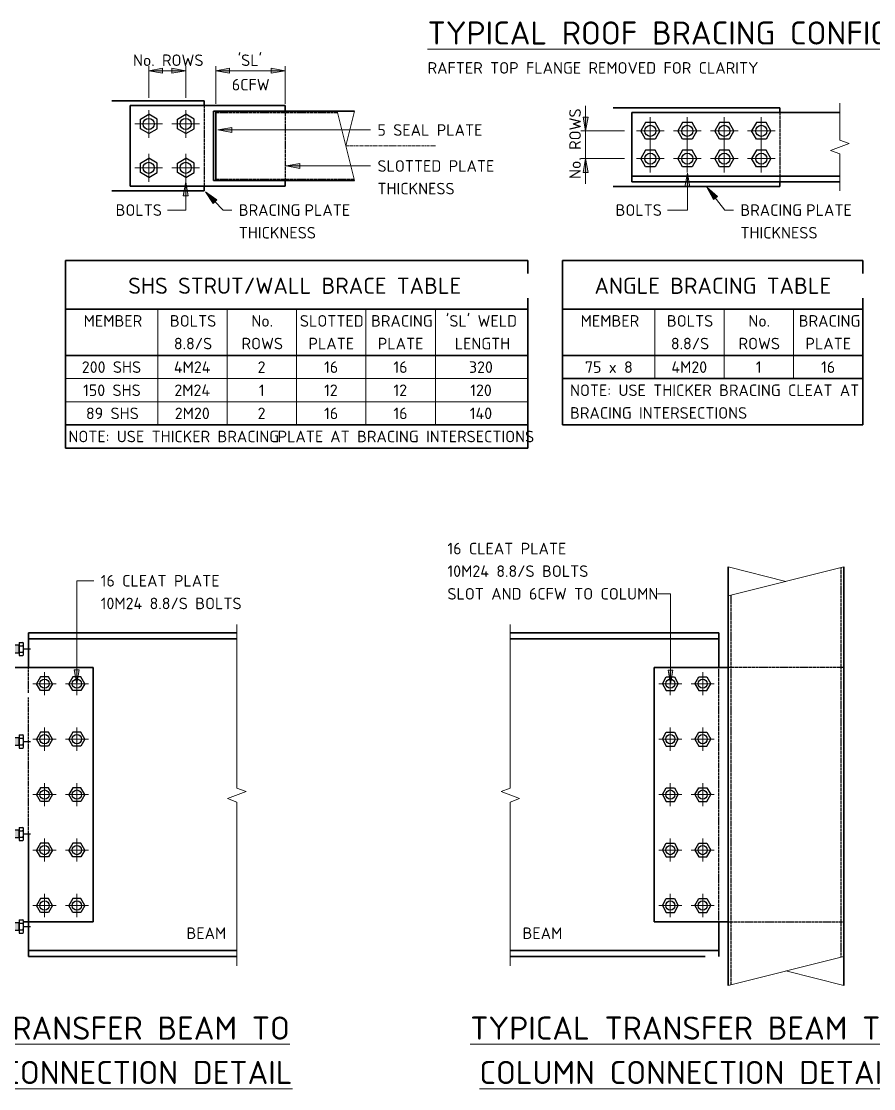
# Model space of a CAD drawing. Header units: millimetres. Extents: x 1285 to 11329, y 695 to 5869.
# Drawn here: x 6680 to 8524, y 722 to 3030 of the extents above; entities that cross this region are included whole.
import ezdxf

# ---------------------------------------------------------------- set-up
doc = ezdxf.new("R2010")
doc.units = ezdxf.units.MM
doc.linetypes.add('Centre x0_5', pattern=[10.25, 1.5, -1.25, 6.25, -1.25])
doc.linetypes.add('Hidden', pattern=[4, 3, -1])
for name, color, linetype, lineweight in [('A-000-T_TEXT', 231, 'Continuous', 13), ('A-010-D_DIM', 211, 'Continuous', 13), ('A-010-D_DIM-10', 211, 'Continuous', 13), ('A-010-M_LINE', 90, 'Continuous', 13), ('Z-000-T_TEXT', 131, 'Continuous', 18), ('Z-060-M_DETAIL', 92, 'Continuous', 25)]:
    doc.layers.add(name, color=color, linetype=linetype, lineweight=lineweight)
doc.styles.add('ISOCPEUR', font='isocpeur.ttf', dxfattribs={"height": 25})
doc.styles.add('ISOCPEUR_2', font='isocpeur.ttf', dxfattribs={"height": 50})
doc.styles.add('ISOCPEUR_B', font='', dxfattribs={"height": 35})
doc.styles.get('ISOCPEUR_B').set_extended_font_data('ISOCPEUR', bold=True)
doc.dimstyles.new('2_5___Arrow_Tick', dxfattribs={"dimscale": 304.8, "dimtxt": 24.899529, "dimasz": 0.098425, "dimexe": 0.032808, "dimexo": 0.052493, "dimgap": 0.008202, "dimtad": 1, "dimdec": 0, "dimzin": 0, "dimdsep": 46, "dimtxsty": 'ISOCPEUR', "dimsah": 1, "dimcen": 0.09, "dimadec": 0, "dimazin": 0, "dimtfac": 1, "dimtdec": 4, "dimtix": 1, "dimtmove": 0, "dimatfit": 3, "dimfxl": 1, "dimtvp": 1, "dimtolj": 1, "dimtzin": 0, "dimlwd": 18, "dimlwe": 18, "dimarcsym": 2})

# ---------------------------------------------------------------- blocks, each defined once
blk = doc.blocks.new('NRP_Bolt Detailed Plan _v2_ - M24-1017943-S-6911 - _INDUSTRIAL_ TYPICAL BRACING CONFIGURATION DETAILS')
at = {"layer": 'Z-060-M_DETAIL', "lineweight": 13}
for p, q in [((0, 0), (0, 30)), ((-30, 0), (0, 0)), ((30, 0), (0, 0)), ((0, 0), (0, -30))]:
    blk.add_line(p, q, dxfattribs=at)
at = {"layer": 'Z-060-M_DETAIL'}
for p, q in [((-10.4, 18), (-20.8, 0)), ((10.4, 18), (-10.4, 18)), ((20.8, 0), (10.4, 18)), ((20.8, 0), (10.4, -18)), ((-10.4, -18), (-20.8, 0)), ((10.4, -18), (-10.4, -18))]:
    blk.add_line(p, q, dxfattribs=at)
blk.add_circle((0, 0), 12, dxfattribs=at)
blk = doc.blocks.new('NRP_Break Line _v2_ - Section-3988886-S-6911 - _INDUSTRIAL_ TYPICAL BRACING CONFIGURATION DETAILS')
at = {"layer": 'Z-060-M_DETAIL', "lineweight": 18}
for p, q in [((0, 0), (60, 0)), ((90, 0), (150, 0))]:
    blk.add_line(p, q, dxfattribs=at)
blk = doc.blocks.new('NRP_Break Line _v2_ - Rectangular-3988891-S-6911 - _INDUSTRIAL_ TYPICAL BRACING CONFIGURATION DETAILS')
at = {"layer": 'Z-060-M_DETAIL', "lineweight": 18}
for p, q in [((0, 0), (150, 37.5)), ((0, 37.5), (75, 18.75))]:
    blk.add_line(p, q, dxfattribs=at)
at = {"layer": 'Z-060-M_DETAIL', "lineweight": 35}
for p, q in [((0, 37.5), (0, 0)), ((150, 37.5), (150, 0))]:
    blk.add_line(p, q, dxfattribs=at)
blk = doc.blocks.new('NRP_Bolt Detailed Plan _v2_ - M20-1017941-S-6911 - _INDUSTRIAL_ TYPICAL BRACING CONFIGURATION DETAILS')
at = {"layer": 'Z-060-M_DETAIL', "lineweight": 13}
for p, q in [((0, 0), (0, 25)), ((-25, 0), (0, 0)), ((25, 0), (0, 0)), ((0, 0), (0, -25))]:
    blk.add_line(p, q, dxfattribs=at)
at = {"layer": 'Z-060-M_DETAIL'}
for p, q in [((-8.7, 15), (-17.3, 0)), ((8.7, 15), (-8.7, 15)), ((17.3, 0), (8.7, 15)), ((17.3, 0), (8.7, -15)), ((-8.7, -15), (-17.3, 0)), ((8.7, -15), (-8.7, -15))]:
    blk.add_line(p, q, dxfattribs=at)
blk.add_circle((0, 0), 10, dxfattribs=at)
blk = doc.blocks.new('NRP_Break Line _v2_ - Section-4254999-S-6911 - _INDUSTRIAL_ TYPICAL BRACING CONFIGURATION DETAILS')
at = {"layer": 'Z-060-M_DETAIL', "lineweight": 18}
for p, q in [((0, 0), (334, 0)), ((364, 0), (698, 0))]:
    blk.add_line(p, q, dxfattribs=at)
blk = doc.blocks.new('NRP-Bolt Detailed Section - M16-4203761-S-6911 - _INDUSTRIAL_ TYPICAL BRACING CONFIGURATION DETAILS')
at = {"layer": 'Z-060-M_DETAIL'}
blk.add_hatch(color=256, dxfattribs=at).paths.add_polyline_path([(18.8, 8), (0, 8), (0, -8), (61, -8), (61, 8)])
for p, q in [((-9.8, 0), (-25, 0)), ((-9.8, 10.7), (-9.8, -10.7)), ((0, 14.2), (-7.7, 14.2)), ((0, 7.1), (-7.7, 7.1)), ((0, -14.2), (0, 14.2)), ((61, 8), (0, 8)), ((0, 8), (0, -8)), ((61, -8), (61, 8)), ((61, 0), (86, 0)), ((0, -7.1), (-7.7, -7.1)), ((0, -14.2), (-7.7, -14.2)), ((0, -8), (61, -8))]:
    blk.add_line(p, q, dxfattribs=at)
for centre, radius, start, end in [((-5.6, 10.7), 4.13, 120.5102, 239.4898), ((3.7, 0), 13.5, 148.1145, 211.8855), ((-5.6, -10.7), 4.13, 120.5102, 239.4898)]:
    blk.add_arc(centre, radius, start, end, dxfattribs=at)
blk = doc.blocks.new('NRP_Break Line _v2_ - Section-4256144-S-6911 - _INDUSTRIAL_ TYPICAL BRACING CONFIGURATION DETAILS')
at = {"layer": 'Z-060-M_DETAIL', "lineweight": 18}
for p, q in [((0, 0), (334, 0)), ((364, 0), (698, 0))]:
    blk.add_line(p, q, dxfattribs=at)
blk = doc.blocks.new('NRP_Bolt Detailed Plan _v2_ - M20-3988875-S-6911 - _INDUSTRIAL_ TYPICAL BRACING CONFIGURATION DETAILS')
at = {"layer": 'Z-060-M_DETAIL', "lineweight": 13}
for p, q in [((0, 0), (0, 25)), ((-25, 0), (0, 0)), ((0, 0), (0, -25)), ((25, 0), (0, 0))]:
    blk.add_line(p, q, dxfattribs=at)
at = {"layer": 'Z-060-M_DETAIL'}
for p, q in [((-8.7, 15), (-17.3, 0)), ((-8.7, -15), (-17.3, 0)), ((8.7, 15), (-8.7, 15)), ((17.3, 0), (8.7, 15)), ((8.7, -15), (-8.7, -15)), ((17.3, 0), (8.7, -15))]:
    blk.add_line(p, q, dxfattribs=at)
blk.add_circle((0, 0), 10, dxfattribs=at)
blk = doc.blocks.new('NRP_Steel-SHS - 250x250x6_0 SHS-4257096-S-6911 - _INDUSTRIAL_ TYPICAL BRACING CONFIGURATION DETAILS')
at = {"layer": 'Z-060-M_DETAIL', "lineweight": 35}
for p, q in [((72.5, 115.6), (852.5, 115.6)), ((852.5, -134.4), (72.5, -134.4))]:
    blk.add_line(p, q, dxfattribs=at)
at = {"layer": 'Z-060-M_DETAIL', "linetype": 'Hidden'}
for p, q in [((11.5, 109.6), (854, 109.6)), ((71, -128.4), (913.5, -128.4))]:
    blk.add_line(p, q, dxfattribs=at)
blk = doc.blocks.new('NRP_Break Line _v2_ - Rectangular-3988997-S-6911 - _INDUSTRIAL_ TYPICAL BRACING CONFIGURATION DETAILS')
at = {"layer": 'Z-060-M_DETAIL', "lineweight": 18}
for p, q in [((0, 0), (250, 62.5)), ((0, 62.5), (125, 31.25))]:
    blk.add_line(p, q, dxfattribs=at)
at = {"layer": 'Z-060-M_DETAIL', "lineweight": 35}
for p, q in [((0, 62.5), (0, 0)), ((250, 62.5), (250, 0))]:
    blk.add_line(p, q, dxfattribs=at)
blk = doc.blocks.new('DIMBLOCK3-S-6911 - _INDUSTRIAL_ TYPICAL BRACING CONFIGURATION DETAILS')
at = {"layer": 'A-010-D_DIM-10', "lineweight": 18}
for points in [[(7900.5, 2792.8), (7905.8, 2822.8), (7895.2, 2822.8)], [(7900.5, 2732.8), (7895.2, 2702.8), (7905.8, 2702.8)]]:
    blk.add_hatch(color=256, dxfattribs=at).paths.add_polyline_path(points)
for p, q in [((7900.5, 2678.3), (7900.5, 2847.3)), ((7905.8, 2822.8), (7895.2, 2822.8)), ((7895.2, 2822.8), (7900.5, 2792.8)), ((7900.5, 2792.8), (7905.8, 2822.8)), ((7900.5, 2792.8), (7890.5, 2792.8)), ((7900.5, 2792.8), (7984.5, 2792.8)), ((7900.5, 2732.8), (7890.5, 2732.8)), ((7900.5, 2732.8), (7895.2, 2702.8)), ((7905.8, 2702.8), (7900.5, 2732.8)), ((7900.5, 2732.8), (7984.5, 2732.8)), ((7895.2, 2702.8), (7905.8, 2702.8))]:
    blk.add_line(p, q, dxfattribs=at)
at = {"layer": 'A-010-D_DIM-10', "color": 0, "lineweight": 18, "insert": (7865.3, 2688.8), "char_height": 25, "width": 177.553, "attachment_point": 1, "rotation": 90, "line_spacing_factor": 1.149209, "style": 'ISOCPEUR'}
blk.add_mtext('No. ROWS', dxfattribs=at)
blk = doc.blocks.new('DIMBLOCK4-S-6911 - _INDUSTRIAL_ TYPICAL BRACING CONFIGURATION DETAILS')
at = {"layer": 'A-010-D_DIM-10', "lineweight": 18}
for points in [[(7100.5, 2922.9), (7130.5, 2917.6), (7130.5, 2928.2)], [(7250.5, 2922.9), (7220.5, 2928.2), (7220.5, 2917.6)]]:
    blk.add_hatch(color=256, dxfattribs=at).paths.add_polyline_path(points)
for p, q in [((7100.5, 2922.9), (7100.5, 2932.9)), ((7250.5, 2922.9), (7250.5, 2932.9)), ((7130.5, 2928.2), (7100.5, 2922.9)), ((7100.5, 2922.9), (7250.5, 2922.9)), ((7100.5, 2922.9), (7130.5, 2917.6)), ((7100.5, 2922.9), (7100.5, 2851.4)), ((7130.5, 2917.6), (7130.5, 2928.2)), ((7250.5, 2922.9), (7220.5, 2928.2)), ((7220.5, 2928.2), (7220.5, 2917.6)), ((7220.5, 2917.6), (7250.5, 2922.9)), ((7250.5, 2922.9), (7250.5, 2851.4))]:
    blk.add_line(p, q, dxfattribs=at)
at = {"layer": 'A-010-D_DIM-10', "color": 0, "lineweight": 18, "char_height": 25, "attachment_point": 1, "line_spacing_factor": 1.149209, "style": 'ISOCPEUR'}
for s, insert, width in [("'SL'", (7148, 2958.1), 66.08), ('6CFW', (7135.3, 2905.2), 96.534)]:
    blk.add_mtext(s, dxfattribs=dict(at, insert=insert, width=width))
blk = doc.blocks.new('DIMBLOCK5-S-6911 - _INDUSTRIAL_ TYPICAL BRACING CONFIGURATION DETAILS')
at = {"layer": 'A-010-D_DIM-10', "lineweight": 18}
for points in [[(6955.5, 2922.9), (6985.5, 2917.6), (6985.5, 2928.2)], [(7035.5, 2922.9), (7005.5, 2928.2), (7005.5, 2917.6)]]:
    blk.add_hatch(color=256, dxfattribs=at).paths.add_polyline_path(points)
for p, q in [((6955.5, 2922.9), (6955.5, 2932.9)), ((7035.5, 2922.9), (7035.5, 2932.9)), ((6985.5, 2928.2), (6955.5, 2922.9)), ((6955.5, 2922.9), (7035.5, 2922.9)), ((6955.5, 2922.9), (6985.5, 2917.6)), ((6955.5, 2922.9), (6955.5, 2863.9)), ((6985.5, 2917.6), (6985.5, 2928.2)), ((7035.5, 2922.9), (7005.5, 2928.2)), ((7005.5, 2928.2), (7005.5, 2917.6)), ((7005.5, 2917.6), (7035.5, 2922.9)), ((7035.5, 2922.9), (7035.5, 2863.9))]:
    blk.add_line(p, q, dxfattribs=at)
at = {"layer": 'A-010-D_DIM-10', "color": 0, "lineweight": 18, "insert": (6921.5, 2958.1), "char_height": 25, "width": 177.553, "attachment_point": 1, "line_spacing_factor": 1.149209, "style": 'ISOCPEUR'}
blk.add_mtext('No. ROWS', dxfattribs=at)

msp = doc.modelspace()

# ---------------------------------------------------------------- hatches: boundary and pattern name
at = {"layer": 'A-000-T_TEXT', "lineweight": 18}
for points in [[(7105, 2794.7), (7135, 2789.4), (7135, 2800)], [(7252.5, 2716.9), (7282.5, 2711.6), (7282.5, 2722.2)], [(8120.6, 2701.7), (8115.3, 2671.7), (8125.9, 2671.7)], [(7035.6, 2682.4), (7030.3, 2652.4), (7040.9, 2652.4)], [(7078.1, 2661.2), (7095.3, 2636), (7102.8, 2643.4)], [(8163.1, 2671.1), (8177.4, 2644.2), (8185.7, 2650.7)], [(6799.8, 1597.1), (6805.1, 1627.1), (6794.5, 1627.1)], [(8084.1, 1596.5), (8089.4, 1626.5), (8078.8, 1626.5)]]:
    msp.add_hatch(color=7, dxfattribs=at).paths.add_polyline_path(points)

# ---------------------------------------------------------------- linework, layer by layer
at = {"layer": 'A-000-T_TEXT', "color": 250, "lineweight": 18}
for p, q in [((7135, 2800), (7105, 2794.7)), ((7105, 2794.7), (7135, 2789.4)), ((7105, 2794.7), (7435.3, 2794.7)), ((7135, 2789.4), (7135, 2800)), ((7282.5, 2722.2), (7252.5, 2716.9)), ((7252.5, 2716.9), (7282.5, 2711.6)), ((7252.5, 2716.9), (7435.3, 2716.9)), ((7282.5, 2711.6), (7282.5, 2722.2)), ((8120.6, 2701.7), (8115.3, 2671.7)), ((8125.9, 2671.7), (8120.6, 2701.7)), ((8120.6, 2701.7), (8120.6, 2621.5)), ((7035.6, 2682.4), (7030.3, 2652.4)), ((7040.9, 2652.4), (7035.6, 2682.4)), ((7035.6, 2682.4), (7035.6, 2621.5)), ((7078.1, 2661.2), (7095.3, 2636)), ((7102.8, 2643.4), (7078.1, 2661.2)), ((7078.1, 2661.2), (7116.9, 2621.5)), ((8115.3, 2671.7), (8125.9, 2671.7)), ((8163.1, 2671.1), (8177.4, 2644.2)), ((8185.7, 2650.7), (8163.1, 2671.1)), ((8163.1, 2671.1), (8201.9, 2621.5)), ((7030.3, 2652.4), (7040.9, 2652.4)), ((7095.3, 2636), (7102.8, 2643.4)), ((8177.4, 2644.2), (8185.7, 2650.7)), ((6996.8, 2621.5), (6996.1, 2621.5)), ((7035.6, 2621.5), (6996.8, 2621.5)), ((7116.9, 2621.5), (7135.3, 2621.5)), ((8078.2, 2621.5), (8077.6, 2621.5)), ((8120.6, 2621.5), (8078.2, 2621.5)), ((8201.9, 2621.5), (8220.3, 2621.5)), ((6799.8, 1819.9), (6836.6, 1819.9)), ((6799.8, 1597.1), (6799.8, 1819.9)), ((8056.5, 1791.7), (8055.8, 1791.7)), ((8084.1, 1791.7), (8056.5, 1791.7)), ((8084.1, 1596.5), (8084.1, 1791.7)), ((6805.1, 1627.1), (6794.5, 1627.1)), ((6794.5, 1627.1), (6799.8, 1597.1)), ((6799.8, 1597.1), (6805.1, 1627.1)), ((8089.4, 1626.5), (8078.8, 1626.5)), ((8078.8, 1626.5), (8084.1, 1596.5)), ((8084.1, 1596.5), (8089.4, 1626.5))]:
    msp.add_line(p, q, dxfattribs=at)
at = {"layer": 'A-010-M_LINE', "lineweight": 35}
for p, q in [((6875.5, 2857.9), (7075.5, 2857.9)), ((6915.5, 2847.9), (7250.5, 2847.9)), ((6915.5, 2847.9), (6915.5, 2672.9)), ((7075.5, 2847.9), (7075.5, 2857.9)), ((7250.5, 2847.9), (7250.5, 2835.4)), ((7960.5, 2842.8), (8320.5, 2842.8)), ((8320.5, 2832.8), (8320.5, 2842.8)), ((7095.5, 2835.4), (7095.5, 2685.4)), ((7095.5, 2835.4), (7363, 2835.4)), ((7100.5, 2835.4), (7100.5, 2685.4)), ((8000.5, 2682.8), (8000.5, 2832.8)), ((8000.5, 2832.8), (8450.5, 2832.8)), ((7095.5, 2685.4), (7363, 2685.4)), ((7250.5, 2685.4), (7250.5, 2672.9)), ((8450.5, 2694.8), (8000.5, 2694.8)), ((8450.5, 2682.8), (8000.5, 2682.8)), ((8320.5, 2682.8), (8320.5, 2672.8)), ((7075.5, 2662.9), (6875.5, 2662.9)), ((6915.5, 2672.9), (7250.5, 2672.9)), ((7075.5, 2672.9), (7075.5, 2662.9)), ((8320.5, 2672.8), (7960.5, 2672.8)), ((6775.5, 2512.8), (7775.5, 2512.8)), ((6775.5, 2512.8), (6775.5, 2107)), ((7775.5, 2512.8), (7775.5, 2107)), ((7850.5, 2512.8), (8500.5, 2512.8)), ((7850.5, 2512.8), (7850.5, 2157)), ((8500.5, 2512.8), (8500.5, 2157)), ((6775.5, 2407), (7775.5, 2407)), ((7850.5, 2407), (8500.5, 2407)), ((6775.5, 2307), (7775.5, 2307)), ((7850.5, 2307), (8500.5, 2307)), ((7850.5, 2257), (8500.5, 2257)), ((6775.5, 2157), (7775.5, 2157)), ((7850.5, 2157), (8500.5, 2157)), ((6775.5, 2107), (7775.5, 2107)), ((7146.3, 1707.4), (6695.2, 1707.4)), ((6695.2, 1632.4), (6695.2, 1707.4)), ((7146.3, 1694.2), (6695.2, 1694.2)), ((7737.6, 1707.4), (8188.8, 1707.4)), ((7737.6, 1694.2), (8188.8, 1694.2)), ((8188.8, 1661.8), (8188.8, 1707.4)), ((8188.8, 1632.4), (8188.8, 1707.4)), ((6835.2, 1632.4), (6665.2, 1632.4)), ((6835.2, 1082.6), (6835.2, 1632.4)), ((8208.8, 1632.4), (8048.8, 1632.4)), ((8048.8, 1632.4), (8048.8, 1082.6)), ((6695.2, 1007.4), (6695.2, 1272.4)), ((6684.9, 1082.6), (6835.2, 1082.6)), ((8048.8, 1082.6), (8208.8, 1082.6)), ((8188.8, 1007.4), (8188.8, 1082.6)), ((7146.3, 1020.6), (6695.2, 1020.6)), ((7737.6, 1020.6), (8188.8, 1020.6)), ((7145.2, 1007.4), (6695.2, 1007.4)), ((7738.8, 1007.4), (8158.8, 1007.4))]:
    msp.add_line(p, q, dxfattribs=at)
at = {"layer": 'A-010-M_LINE', "linetype": 'Hidden', "lineweight": 25}
for p, q in [((7075.5, 2847.9), (7075.5, 2672.9)), ((7100.5, 2832.4), (7363, 2832.4)), ((7250.5, 2835.4), (7250.5, 2685.4)), ((8320.5, 2832.8), (8320.5, 2682.8)), ((7100.5, 2688.4), (7399.8, 2688.4)), ((6695.2, 1577.4), (6695.2, 1632.4)), ((8188.8, 1082.6), (8188.8, 1632.4)), ((8458.8, 1632.4), (8208.8, 1632.4)), ((8458.8, 1082.6), (8458.8, 1632.4)), ((6695.2, 1272.4), (6695.2, 1567.4)), ((8208.8, 1082.6), (8458.8, 1082.6))]:
    msp.add_line(p, q, dxfattribs=at)
at = {"layer": 'A-010-M_LINE', "linetype": 'Centre x0_5', "lineweight": 18}
msp.add_line((7575.5, 2760.4), (7381.8, 2760.4), dxfattribs=at)
at = {"layer": 'A-010-M_LINE', "lineweight": 18}
for p, q in [((6975.5, 2407), (6975.5, 2157)), ((7125.5, 2407), (7125.5, 2157)), ((7275.5, 2407), (7275.5, 2157)), ((7425.5, 2407), (7425.5, 2157)), ((7575.5, 2407), (7575.5, 2157)), ((8050.5, 2407), (8050.5, 2257)), ((8200.5, 2407), (8200.5, 2257)), ((8350.5, 2407), (8350.5, 2257)), ((6775.5, 2257), (7775.5, 2257)), ((7850.5, 2257), (8500.5, 2257)), ((6775.5, 2207), (7775.5, 2207)), ((6775.5, 2157), (7775.5, 2157))]:
    msp.add_line(p, q, dxfattribs=at)
at = {"layer": 'Z-000-T_TEXT'}
for p, q in [((8450.5, 2832.8), (8450.5, 2852.8)), ((8450.5, 2772.8), (8470.5, 2765.3)), ((8470.5, 2765.3), (8430.5, 2750.3)), ((8430.5, 2750.3), (8450.5, 2742.8)), ((8450.5, 2682.8), (8450.5, 2662.8)), ((7146.3, 1705.4), (7146.3, 1725.4)), ((7737.6, 1705.4), (7737.6, 1725.4)), ((7166.3, 1363.9), (7126.3, 1348.9)), ((7146.3, 1371.4), (7166.3, 1363.9)), ((7737.6, 1371.4), (7717.6, 1363.9)), ((7717.6, 1363.9), (7757.6, 1348.9)), ((7126.3, 1348.9), (7146.3, 1341.4)), ((7757.6, 1348.9), (7737.6, 1341.4)), ((7146.3, 1007.4), (7146.3, 987.4)), ((7737.6, 1007.4), (7737.6, 987.4))]:
    msp.add_line(p, q, dxfattribs=at)

# ---------------------------------------------------------------- block references
at = {"layer": 'Z-060-M_DETAIL'}
for name, p, rotation in [('NRP_Bolt Detailed Plan _v2_ - M24-1017943-S-6911 - _INDUSTRIAL_ TYPICAL BRACING CONFIGURATION DETAILS', (6955.5, 2807.9), 270.0000000000001), ('NRP_Bolt Detailed Plan _v2_ - M24-1017943-S-6911 - _INDUSTRIAL_ TYPICAL BRACING CONFIGURATION DETAILS', (7035.5, 2807.9), 270.0000000000001), ('NRP_Break Line _v2_ - Rectangular-3988891-S-6911 - _INDUSTRIAL_ TYPICAL BRACING CONFIGURATION DETAILS', (7363, 2835.4), 269.9999999999999), ('NRP_Bolt Detailed Plan _v2_ - M24-1017943-S-6911 - _INDUSTRIAL_ TYPICAL BRACING CONFIGURATION DETAILS', (6955.5, 2712.9), 270.0000000000001), ('NRP_Bolt Detailed Plan _v2_ - M24-1017943-S-6911 - _INDUSTRIAL_ TYPICAL BRACING CONFIGURATION DETAILS', (7035.5, 2712.9), 270.0000000000001), ('NRP_Steel-SHS - 250x250x6_0 SHS-4257096-S-6911 - _INDUSTRIAL_ TYPICAL BRACING CONFIGURATION DETAILS', (8343.2, 1859.9), 269.9999999999999), ('NRP-Bolt Detailed Section - M16-4203761-S-6911 - _INDUSTRIAL_ TYPICAL BRACING CONFIGURATION DETAILS', (6675.2, 1672.4), 180), ('NRP_Bolt Detailed Plan _v2_ - M20-3988875-S-6911 - _INDUSTRIAL_ TYPICAL BRACING CONFIGURATION DETAILS', (8083.8, 1597.4), 180), ('NRP_Bolt Detailed Plan _v2_ - M20-3988875-S-6911 - _INDUSTRIAL_ TYPICAL BRACING CONFIGURATION DETAILS', (8153.8, 1597.4), 180), ('NRP_Bolt Detailed Plan _v2_ - M20-3988875-S-6911 - _INDUSTRIAL_ TYPICAL BRACING CONFIGURATION DETAILS', (8083.8, 1477.5), 180), ('NRP_Bolt Detailed Plan _v2_ - M20-3988875-S-6911 - _INDUSTRIAL_ TYPICAL BRACING CONFIGURATION DETAILS', (8153.8, 1477.5), 180), ('NRP-Bolt Detailed Section - M16-4203761-S-6911 - _INDUSTRIAL_ TYPICAL BRACING CONFIGURATION DETAILS', (6675.2, 1472.4), 180), ('NRP_Bolt Detailed Plan _v2_ - M20-3988875-S-6911 - _INDUSTRIAL_ TYPICAL BRACING CONFIGURATION DETAILS', (8083.8, 1357.5), 180), ('NRP_Bolt Detailed Plan _v2_ - M20-3988875-S-6911 - _INDUSTRIAL_ TYPICAL BRACING CONFIGURATION DETAILS', (8153.8, 1357.5), 180), ('NRP-Bolt Detailed Section - M16-4203761-S-6911 - _INDUSTRIAL_ TYPICAL BRACING CONFIGURATION DETAILS', (6675.2, 1272.4), 180), ('NRP_Bolt Detailed Plan _v2_ - M20-3988875-S-6911 - _INDUSTRIAL_ TYPICAL BRACING CONFIGURATION DETAILS', (8083.8, 1237.6), 180), ('NRP_Bolt Detailed Plan _v2_ - M20-3988875-S-6911 - _INDUSTRIAL_ TYPICAL BRACING CONFIGURATION DETAILS', (8153.8, 1237.6), 180), ('NRP_Bolt Detailed Plan _v2_ - M20-3988875-S-6911 - _INDUSTRIAL_ TYPICAL BRACING CONFIGURATION DETAILS', (8083.8, 1117.6), 180), ('NRP_Bolt Detailed Plan _v2_ - M20-3988875-S-6911 - _INDUSTRIAL_ TYPICAL BRACING CONFIGURATION DETAILS', (8153.8, 1117.6), 180), ('NRP-Bolt Detailed Section - M16-4203761-S-6911 - _INDUSTRIAL_ TYPICAL BRACING CONFIGURATION DETAILS', (6675.2, 1072.4), 180), ('NRP_Break Line _v2_ - Rectangular-3988997-S-6911 - _INDUSTRIAL_ TYPICAL BRACING CONFIGURATION DETAILS', (8458.8, 1007.4), 180)]:
    msp.add_blockref(name, p, dxfattribs=dict(at, rotation=rotation))
for name, p in [('NRP_Bolt Detailed Plan _v2_ - M24-1017943-S-6911 - _INDUSTRIAL_ TYPICAL BRACING CONFIGURATION DETAILS', (8040.5, 2792.8)), ('NRP_Bolt Detailed Plan _v2_ - M24-1017943-S-6911 - _INDUSTRIAL_ TYPICAL BRACING CONFIGURATION DETAILS', (8120.5, 2792.8)), ('NRP_Bolt Detailed Plan _v2_ - M24-1017943-S-6911 - _INDUSTRIAL_ TYPICAL BRACING CONFIGURATION DETAILS', (8200.5, 2792.8)), ('NRP_Bolt Detailed Plan _v2_ - M24-1017943-S-6911 - _INDUSTRIAL_ TYPICAL BRACING CONFIGURATION DETAILS', (8280.5, 2792.8)), ('NRP_Bolt Detailed Plan _v2_ - M24-1017943-S-6911 - _INDUSTRIAL_ TYPICAL BRACING CONFIGURATION DETAILS', (8040.5, 2732.8)), ('NRP_Bolt Detailed Plan _v2_ - M24-1017943-S-6911 - _INDUSTRIAL_ TYPICAL BRACING CONFIGURATION DETAILS', (8120.5, 2732.8)), ('NRP_Bolt Detailed Plan _v2_ - M24-1017943-S-6911 - _INDUSTRIAL_ TYPICAL BRACING CONFIGURATION DETAILS', (8200.5, 2732.8)), ('NRP_Bolt Detailed Plan _v2_ - M24-1017943-S-6911 - _INDUSTRIAL_ TYPICAL BRACING CONFIGURATION DETAILS', (8280.5, 2732.8)), ('NRP_Break Line _v2_ - Rectangular-3988997-S-6911 - _INDUSTRIAL_ TYPICAL BRACING CONFIGURATION DETAILS', (8208.8, 1787.4)), ('NRP_Bolt Detailed Plan _v2_ - M20-1017941-S-6911 - _INDUSTRIAL_ TYPICAL BRACING CONFIGURATION DETAILS', (6730.2, 1597.4)), ('NRP_Bolt Detailed Plan _v2_ - M20-1017941-S-6911 - _INDUSTRIAL_ TYPICAL BRACING CONFIGURATION DETAILS', (6800.2, 1597.4)), ('NRP_Bolt Detailed Plan _v2_ - M20-1017941-S-6911 - _INDUSTRIAL_ TYPICAL BRACING CONFIGURATION DETAILS', (6730.2, 1477.5)), ('NRP_Bolt Detailed Plan _v2_ - M20-1017941-S-6911 - _INDUSTRIAL_ TYPICAL BRACING CONFIGURATION DETAILS', (6800.2, 1477.5)), ('NRP_Bolt Detailed Plan _v2_ - M20-1017941-S-6911 - _INDUSTRIAL_ TYPICAL BRACING CONFIGURATION DETAILS', (6730.2, 1357.5)), ('NRP_Bolt Detailed Plan _v2_ - M20-1017941-S-6911 - _INDUSTRIAL_ TYPICAL BRACING CONFIGURATION DETAILS', (6800.2, 1357.5)), ('NRP_Bolt Detailed Plan _v2_ - M20-1017941-S-6911 - _INDUSTRIAL_ TYPICAL BRACING CONFIGURATION DETAILS', (6730.2, 1237.6)), ('NRP_Bolt Detailed Plan _v2_ - M20-1017941-S-6911 - _INDUSTRIAL_ TYPICAL BRACING CONFIGURATION DETAILS', (6800.2, 1237.6)), ('NRP_Bolt Detailed Plan _v2_ - M20-1017941-S-6911 - _INDUSTRIAL_ TYPICAL BRACING CONFIGURATION DETAILS', (6730.2, 1117.6)), ('NRP_Bolt Detailed Plan _v2_ - M20-1017941-S-6911 - _INDUSTRIAL_ TYPICAL BRACING CONFIGURATION DETAILS', (6800.2, 1117.6))]:
    msp.add_blockref(name, p, dxfattribs=at)
at = {"layer": 'Z-060-M_DETAIL', "lineweight": 18}
for name, p, rotation in [('NRP_Break Line _v2_ - Section-3988886-S-6911 - _INDUSTRIAL_ TYPICAL BRACING CONFIGURATION DETAILS', (8450.5, 2832.8), 269.9999999999999), ('NRP_Break Line _v2_ - Section-4254999-S-6911 - _INDUSTRIAL_ TYPICAL BRACING CONFIGURATION DETAILS', (7146.3, 1705.4), 269.9999999999999), ('NRP_Break Line _v2_ - Section-4256144-S-6911 - _INDUSTRIAL_ TYPICAL BRACING CONFIGURATION DETAILS', (7737.6, 1705.4), 269.9999999999998)]:
    msp.add_blockref(name, p, dxfattribs=dict(at, rotation=rotation))

# ---------------------------------------------------------------- texts
at = {"layer": 'A-000-T_TEXT', "color": 7, "lineweight": 18, "attachment_point": 1}
for s, insert, char_height, width, style in [('\\LTYPICAL ROOF BRACING CONFIGURATIONS', (7558.7, 3029.5), 50, 1520.801, 'ISOCPEUR_2'), ('RAFTER TOP FLANGE REMOVED FOR CLARITY', (7558.7, 2941.5), 25, 841.772, 'ISOCPEUR'), ('5 SEAL PLATE', (7450.3, 2807.2), 25, 271.772, 'ISOCPEUR'), ('SLOTTED PLATE', (7450.3, 2729.4), 25, 300.633, 'ISOCPEUR'), ('THICKNESS', (7450.3, 2680.5), 25, 196.413, 'ISOCPEUR'), ('BOLTS', (6883.9, 2634), 25, 117.848, 'ISOCPEUR'), ('BRACING ', (7150.3, 2634), 25, 172.363, 'ISOCPEUR'), ('PLATE', (7292.5, 2634), 25, 118.65, 'ISOCPEUR'), ('BOLTS', (7965.3, 2634), 25, 117.848, 'ISOCPEUR'), ('BRACING ', (8235.3, 2634), 25, 172.363, 'ISOCPEUR'), ('PLATE', (8377.5, 2634), 25, 118.65, 'ISOCPEUR'), ('THICKNESS', (7150.3, 2585), 25, 196.413, 'ISOCPEUR'), ('THICKNESS', (8235.3, 2585), 25, 196.413, 'ISOCPEUR'), ('MEMBER', (6814.8, 2394.4), 25, 145.907, 'ISOCPEUR'), ('BOLTS', (7001.4, 2394.4), 25, 117.848, 'ISOCPEUR'), ('No.', (7177.5, 2394.4), 25, 54.515, 'ISOCPEUR'), ('SLOTTED', (7282.5, 2394.4), 25, 163.544, 'ISOCPEUR'), ('BRACING', (7436.5, 2394.4), 25, 153.924, 'ISOCPEUR'), ("'SL' WELD", (7598.3, 2394.4), 25, 185.992, 'ISOCPEUR'), ('MEMBER', (7889.8, 2394.4), 25, 145.907, 'ISOCPEUR'), ('BOLTS', (8076.4, 2394.4), 25, 117.848, 'ISOCPEUR'), ('No.', (8252.5, 2394.4), 25, 54.515, 'ISOCPEUR'), ('BRACING', (8361.5, 2394.4), 25, 153.924, 'ISOCPEUR'), ('8.8/S', (7010, 2345.4), 25, 97.806, 'ISOCPEUR'), ('ROWS', (7156.3, 2345.4), 25, 105.823, 'ISOCPEUR'), ('PLATE', (7301, 2345.4), 25, 118.65, 'ISOCPEUR'), ('PLATE', (7451, 2345.4), 25, 118.65, 'ISOCPEUR'), ('LENGTH', (7617.5, 2345.4), 25, 139.494, 'ISOCPEUR'), ('8.8/S', (8085, 2345.4), 25, 97.806, 'ISOCPEUR'), ('ROWS', (8231.3, 2345.4), 25, 105.823, 'ISOCPEUR'), ('PLATE', (8376, 2345.4), 25, 118.65, 'ISOCPEUR'), ('200 SHS', (6810.8, 2294.4), 25, 155.527, 'ISOCPEUR'), ('4M24', (7010, 2294.4), 25, 97.004, 'ISOCPEUR'), ('2', (7191.1, 2294.4), 25, 21.646, 'ISOCPEUR'), ('16', (7334.8, 2294.4), 25, 36.878, 'ISOCPEUR'), ('16', (7484.8, 2294.4), 25, 36.878, 'ISOCPEUR'), ('320', (7648.2, 2294.4), 25, 64.937, 'ISOCPEUR'), ('75 x 8', (7899.1, 2294.4), 25, 123.46, 'ISOCPEUR'), ('4M20', (8086, 2294.4), 25, 94.599, 'ISOCPEUR'), ('1', (8268.7, 2294.4), 25, 15.232, 'ISOCPEUR'), ('16', (8409.8, 2294.4), 25, 36.878, 'ISOCPEUR'), ('150 SHS', (6813.5, 2244.4), 25, 149.114, 'ISOCPEUR'), ('2M24', (7011, 2244.4), 25, 94.599, 'ISOCPEUR'), ('1', (7193.7, 2244.4), 25, 15.232, 'ISOCPEUR'), ('12', (7334.8, 2244.4), 25, 36.878, 'ISOCPEUR'), ('12', (7484.8, 2244.4), 25, 36.878, 'ISOCPEUR'), ('120', (7650.9, 2244.4), 25, 58.523, 'ISOCPEUR'), ('NOTE: USE THICKER BRACING CLEAT AT', (7866.9, 2244.4), 25, 734.346, 'ISOCPEUR'), ('89 SHS', (6819.8, 2194.4), 25, 133.882, 'ISOCPEUR'), ('2M20', (7011.9, 2194.4), 25, 92.194, 'ISOCPEUR'), ('2', (7191.1, 2194.4), 25, 21.646, 'ISOCPEUR'), ('16', (7334.8, 2194.4), 25, 36.878, 'ISOCPEUR'), ('16', (7484.8, 2194.4), 25, 36.878, 'ISOCPEUR'), ('140', (7649.9, 2194.4), 25, 60.928, 'ISOCPEUR'), ('BRACING INTERSECTIONS', (7866.9, 2195.4), 25, 447.342, 'ISOCPEUR'), ('NOTE: USE THICKER BRACING ', (6781.9, 2144.4), 25, 548.354, 'ISOCPEUR'), ('PLATE', (7234.3, 2144.4), 25, 118.65, 'ISOCPEUR'), (' AT BRACING INTERSECTIONS', (7332.2, 2144.4), 25, 535.527, 'ISOCPEUR'), ('16 CLEAT PLATE', (7601.6, 1902.1), 25, 308.65, 'ISOCPEUR'), ('10M24 8.8/S BOLTS', (7601.6, 1853.2), 25, 362.363, 'ISOCPEUR'), ('16 CLEAT PLATE', (6851.6, 1832.4), 25, 308.65, 'ISOCPEUR'), ('SLOT AND 6CFW TO COLUMN', (7601.6, 1804.2), 25, 532.32, 'ISOCPEUR'), ('10M24 8.8/S BOLTS', (6851.6, 1783.4), 25, 362.363, 'ISOCPEUR'), ('BEAM', (7037.2, 1070.3), 25, 100.211, 'ISOCPEUR'), ('BEAM', (7764.1, 1070.3), 25, 100.211, 'ISOCPEUR'), ('\\LTYPICAL TRANSFER BEAM TO ', (6330.9, 877.6), 50, 1128.776, 'ISOCPEUR_2'), ('\\LTYPICAL TRANSFER BEAM TO ', (7651, 877.6), 50, 1128.776, 'ISOCPEUR_2'), ('\\LPRECAST CONNECTION DETAIL', (6330.9, 781.6), 50, 1092.7, 'ISOCPEUR_2'), ('\\LCOLUMN CONNECTION DETAIL', (7670.8, 781.6), 50, 1044.599, 'ISOCPEUR_2')]:
    msp.add_mtext(s, dxfattribs=dict(at, insert=insert, char_height=char_height, width=width, style=style))

# ---------------------------------------------------------------- dimensions: what is measured, and where the dimension line sits
at = {"layer": 'A-010-D_DIM', "lineweight": 18}
for base, p1, p2, text, override, picture, middle in [((7035.5, 2922.9), (6955.5, 2847.9), (7035.5, 2847.9), 'No. ROWS', {"dimpost": '<>', "dimfxl": 80}, 'DIMBLOCK5-S-6911 - _INDUSTRIAL_ TYPICAL BRACING CONFIGURATION DETAILS', (6995.5, 2937.9)), ((7250.5, 2922.9), (7100.5, 2835.4), (7250.5, 2835.4), "'SL'\\X6CFW", {"dimpost": '<>', "dimfxl": 150}, 'DIMBLOCK4-S-6911 - _INDUSTRIAL_ TYPICAL BRACING CONFIGURATION DETAILS', (7175.5, 2922.9))]:
    dim = msp.add_linear_dim(base=base, p1=p1, p2=p2, text=text, dimstyle='2_5___Arrow_Tick', override=override, dxfattribs=at)
    dim.commit()
    dim.dimension.update_dxf_attribs({"geometry": picture, "text_midpoint": middle})
dim = msp.add_linear_dim(base=(7900.5, 2792.8), p1=(8000.5, 2732.8), p2=(8000.5, 2792.8), angle=90, text='No. ROWS', dimstyle='2_5___Arrow_Tick', override={"dimpost": '<>', "dimfxl": 60}, dxfattribs=at)
dim.commit()
dim.dimension.update_dxf_attribs({"geometry": 'DIMBLOCK3-S-6911 - _INDUSTRIAL_ TYPICAL BRACING CONFIGURATION DETAILS', "text_midpoint": (7885.5, 2762.8)})

# ---------------------------------------------------------------- next in the draw order: texts
at = {"layer": 'A-000-T_TEXT', "color": 7, "char_height": 35, "attachment_point": 1, "style": 'ISOCPEUR_B', "bg_fill": 3, "box_fill_scale": 1.25, "bg_fill_color": 256, "bg_fill_true_color": 13158600, "bg_fill_transparency": 0}
for s, insert, width in [('SHS STRUT/WALL BRACE TABLE', (6911.2, 2475.4), 881.856), ('ANGLE BRACING TABLE', (7919.7, 2475.4), 618.903)]:
    msp.add_mtext(s, dxfattribs=dict(at, insert=insert, width=width))

doc.saveas('drawing.dxf')
